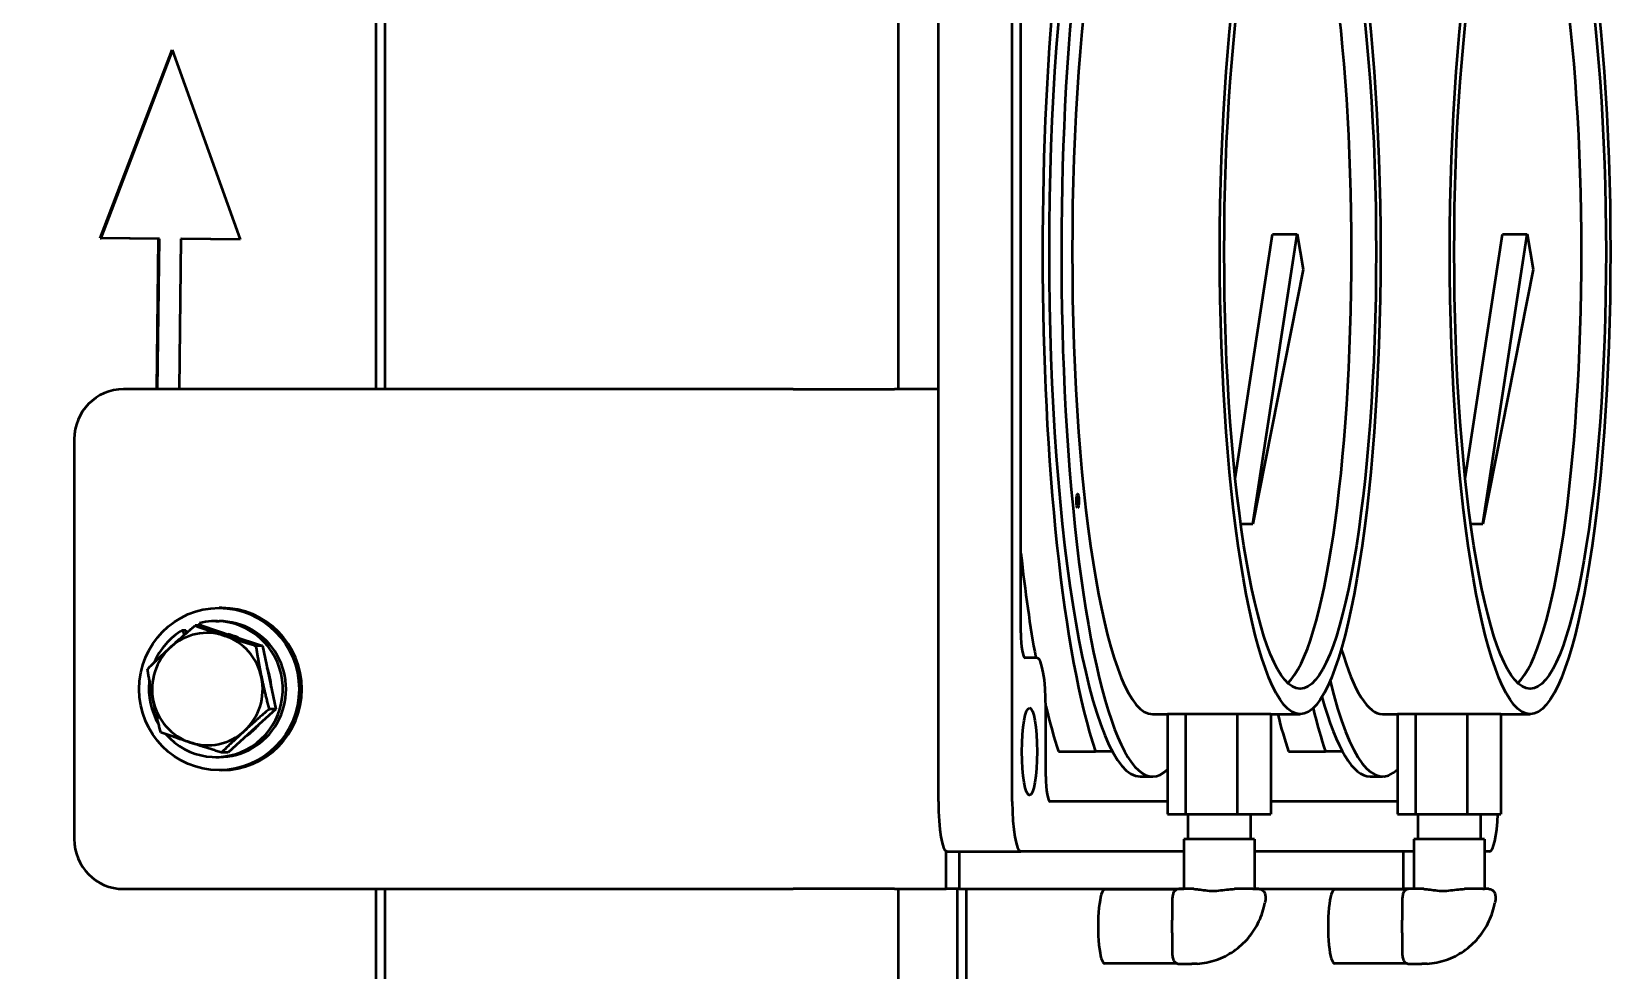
# Model space of a CAD drawing. Header units: inches. Extents: x 15 to 402, y 6 to 258.
# Drawn here: x 213.15 to 221.05, y 106.33 to 111.03 of the extents above; entities that cross this region are included whole.
import ezdxf

# ---------------------------------------------------------------- set-up
doc = ezdxf.new("R2010")
doc.units = ezdxf.units.IN
doc.header["$LTSCALE"] = 12
doc.header["$MEASUREMENT"] = 0
doc.layers.add('Visible (ANSI)', color=7, linetype='Continuous', lineweight=50)

msp = doc.modelspace()

# ---------------------------------------------------------------- linework, layer by layer
at = {"layer": 'Visible (ANSI)'}
for p, q in [((217.68356, 107.17715), (217.68356, 114.67715)), ((218.05286, 107.17715), (218.05286, 114.67715)), ((218.09628, 108.0209), (218.09628, 113.8334)), ((214.87078, 109.23965), (214.87078, 112.61465)), ((214.91419, 112.61465), (214.91419, 109.23965)), ((217.48332, 112.61465), (217.48332, 109.23965)), ((213.49124, 109.99514), (213.85031, 110.9383)), ((213.49558, 109.99514), (213.85241, 110.93242)), ((213.85031, 110.9383), (214.19026, 109.9882)), ((219.16865, 108.79397), (219.3549, 110.0155)), ((219.25698, 108.56587), (219.47801, 110.0155)), ((219.3549, 110.0155), (219.47801, 110.0155)), ((219.47801, 110.0155), (219.5087, 109.83873)), ((220.31906, 108.79397), (220.50531, 110.0155)), ((220.40738, 108.56587), (220.62841, 110.0155)), ((220.50531, 110.0155), (220.62841, 110.0155)), ((220.62841, 110.0155), (220.65911, 109.83873)), ((213.78296, 109.99304), (213.49124, 109.99514)), ((213.49124, 109.99514), (213.49558, 109.99514)), ((213.7873, 109.99304), (213.49558, 109.99514)), ((213.77385, 109.23965), (213.78296, 109.99304)), ((213.77819, 109.23965), (213.7873, 109.99304)), ((213.78296, 109.99304), (213.7873, 109.99304)), ((213.89453, 109.99171), (213.88673, 109.23965)), ((213.89453, 109.99171), (213.89887, 109.99171)), ((214.19026, 109.9882), (213.89453, 109.99171)), ((214.19024, 109.98825), (213.89887, 109.99171)), ((219.5087, 109.83873), (219.25698, 108.56587)), ((220.65911, 109.83873), (220.40738, 108.56587)), ((216.95738, 109.23965), (213.60721, 109.23965)), ((216.95738, 109.23965), (217.46421, 109.23965)), ((217.68356, 109.23965), (217.46421, 109.23965)), ((213.36101, 108.98965), (213.36101, 106.98965)), ((219.19625, 108.56587), (219.25698, 108.56587)), ((220.34665, 108.56587), (220.40738, 108.56587)), ((214.09961, 108.14565), (214.08572, 108.14565)), ((213.99896, 108.0571), (213.96547, 108.0571)), ((213.9929, 108.0571), (213.98798, 108.06945)), ((213.99896, 108.0571), (214.15086, 108.0068)), ((214.0694, 108.07965), (214.08572, 108.07965)), ((213.90216, 108.0342), (213.91849, 108.0342)), ((213.90216, 108.0342), (213.91158, 108.01056)), ((213.9237, 108.02113), (213.91849, 108.0342)), ((214.15086, 108.0068), (214.30276, 107.9565)), ((214.30276, 107.9565), (214.26926, 107.9565)), ((214.30276, 107.9565), (214.3358, 107.79777)), ((218.17767, 107.8959), (218.11799, 107.8959)), ((214.3358, 107.79777), (214.36885, 107.63904)), ((218.22109, 107.30218), (218.22109, 107.6459)), ((214.36885, 107.63904), (214.25, 107.53062)), ((214.36885, 107.63904), (214.33535, 107.63904)), ((218.75475, 107.61461), (218.82998, 107.61461)), ((218.91967, 107.61461), (218.82998, 107.61461)), ((218.82998, 107.61461), (218.82998, 107.11461)), ((219.17791, 107.61461), (218.91967, 107.61461)), ((218.91967, 107.61461), (218.91967, 107.11461)), ((219.34647, 107.61461), (219.17791, 107.61461)), ((219.17791, 107.61461), (219.17791, 107.11461)), ((219.34647, 107.61461), (219.34647, 107.11461)), ((219.34647, 107.61461), (219.49335, 107.61461)), ((219.90516, 107.61461), (219.98038, 107.61461)), ((220.07007, 107.61461), (219.98038, 107.61461)), ((219.98038, 107.61461), (219.98038, 107.11461)), ((220.32832, 107.61461), (220.07007, 107.61461)), ((220.07007, 107.61461), (220.07007, 107.11461)), ((220.49688, 107.61461), (220.32832, 107.61461)), ((220.32832, 107.61461), (220.32832, 107.11461)), ((220.49688, 107.61461), (220.49688, 107.11461)), ((220.49688, 107.61461), (220.64376, 107.61461)), ((214.25, 107.53062), (214.13115, 107.42219)), ((214.13115, 107.42219), (214.09765, 107.42219)), ((218.28478, 107.42718), (218.46943, 107.42718)), ((218.55417, 107.42718), (218.46943, 107.42718)), ((219.43519, 107.42718), (219.61984, 107.42718)), ((219.70458, 107.42718), (219.61984, 107.42718)), ((214.0694, 107.39965), (214.08572, 107.39965)), ((214.09961, 107.33365), (214.08572, 107.33365)), ((218.6932, 107.30211), (218.75475, 107.30211)), ((219.8436, 107.30211), (219.90516, 107.30211)), ((218.82998, 107.17718), (218.24279, 107.17718)), ((219.98038, 107.17718), (219.34647, 107.17718)), ((218.82998, 107.11461), (218.91967, 107.11461)), ((218.91967, 107.11461), (219.17791, 107.11461)), ((218.93124, 107.11461), (218.93124, 106.98961)), ((219.17791, 107.11461), (219.34647, 107.11461)), ((219.24521, 107.11461), (219.24521, 106.98961)), ((219.98038, 107.11461), (220.07007, 107.11461)), ((220.07007, 107.11461), (220.32832, 107.11461)), ((220.08165, 107.11461), (220.08165, 106.98961)), ((220.32832, 107.11461), (220.49688, 107.11461)), ((220.39561, 107.11461), (220.39561, 106.98961)), ((219.26572, 106.98961), (218.91073, 106.98961)), ((218.91073, 106.98961), (218.91073, 106.73961)), ((219.26572, 106.98961), (219.26572, 106.73961)), ((220.41613, 106.98961), (220.06113, 106.98961)), ((220.06113, 106.98961), (220.06113, 106.73961)), ((220.41613, 106.98961), (220.41613, 106.73961)), ((217.72179, 106.73965), (217.72179, 106.92894)), ((217.72697, 106.92715), (218.09628, 106.92715)), ((217.78778, 106.92715), (217.78778, 106.73965)), ((218.91073, 106.92715), (218.09628, 106.92715)), ((220.06113, 106.92715), (219.26572, 106.92715)), ((220.01047, 106.73965), (220.01047, 106.92715)), ((220.44053, 106.92715), (220.41613, 106.92715)), ((213.60721, 106.73965), (216.95738, 106.73965)), ((214.87078, 104.11465), (214.87078, 106.73965)), ((214.91419, 106.73965), (214.91419, 104.11465)), ((217.46421, 106.73965), (216.95738, 106.73965)), ((217.46421, 106.73965), (217.72179, 106.73965)), ((217.48332, 106.73965), (217.48332, 104.11465)), ((217.78778, 106.73965), (217.72179, 106.73965)), ((217.77939, 104.11465), (217.77939, 106.73965)), ((217.78778, 106.73965), (218.91073, 106.73965)), ((217.8228, 106.73965), (217.8228, 104.11465)), ((218.87698, 106.73737), (218.51484, 106.73737)), ((218.9619, 106.73961), (218.88855, 106.73961)), ((219.23634, 106.73961), (219.16429, 106.73961)), ((219.25738, 106.73961), (219.23634, 106.73961)), ((219.28661, 106.73961), (219.26557, 106.73961)), ((219.26572, 106.73965), (220.01047, 106.73965)), ((220.02739, 106.73737), (219.66524, 106.73737)), ((220.06113, 106.73965), (220.01047, 106.73965)), ((220.11231, 106.73961), (220.03896, 106.73961)), ((220.38675, 106.73961), (220.31469, 106.73961)), ((220.40779, 106.73961), (220.38675, 106.73961)), ((220.43702, 106.73961), (220.41598, 106.73961)), ((218.85291, 106.67711), (218.85291, 106.58431)), ((220.00332, 106.67711), (220.00332, 106.58431)), ((218.85291, 106.51992), (218.85291, 106.42711)), ((220.00332, 106.51992), (220.00332, 106.42711)), ((218.87698, 106.36685), (218.51484, 106.36685)), ((218.88855, 106.36461), (218.89787, 106.36461)), ((218.89787, 106.36461), (218.95212, 106.36461)), ((220.02739, 106.36685), (219.66524, 106.36685)), ((220.03896, 106.36461), (220.04828, 106.36461)), ((220.04828, 106.36461), (220.10253, 106.36461))]:
    msp.add_line(p, q, dxfattribs=at)
msp.add_circle((203.73307, 98.36465), 9.5, dxfattribs=at)
for centre, major_axis, ratio, start_param, end_param in [((218.6932, 109.92711), (0, 2.8125), 0.1736482, 5.6776934, 8.9488413), ((218.75475, 109.92711), (0, -2.625), 0.1736482, 2.6486674, 6.4489813), ((218.6932, 109.92711), (0, -2.625), 0.1736482, 3.1415927, 6.2831853), ((218.75475, 109.92711), (0, -2.3125), 0.1736482, 3.1415927, 6.2831853), ((219.37025, 109.92711), (0, -2.18642), 0.1736482, 0.1628354, 2.9787572), ((220.52066, 109.92711), (0, -2.18642), 0.1736482, 0.1628354, 2.9787572), ((213.60721, 108.98965), (0, 0.25), 0.9848078, 0, 1.5707963), ((218.50855, 109.92711), (0, 2.8125), 0.1736482, 2.1366397, 2.3777881), ((214.09961, 107.73965), (0, 0.406), 0.9848078, 3.1415927, 6.2831853), ((214.0694, 107.73965), (0, 0.34), 0.9848078, 2.2961728, 6.5287955), ((214.08572, 107.73965), (0, -0.34), 0.9848078, 0, 3.1415927), ((214.0694, 107.73965), (0, 0.34), 0.9848078, 0.5229689, 1.1683359), ((214.0272, 107.73965), (0, 0.281), 0.9848078, 5.967925, 7.0151225), ((214.0272, 107.73965), (0, 0.281), 0.9848078, 4.9207274, 5.967925), ((214.0694, 107.73965), (0, 0.281), 0.9848078, 5.8692454, 6.0666045), ((218.11799, 108.0209), (0, -0.125), 0.1736482, 4.712389, 6.2831853), ((214.0272, 107.73965), (0, -0.281), 0.9848078, 3.8735298, 4.9207274), ((218.17767, 107.6459), (0, 0.25), 0.1736482, 4.712389, 6.2831853), ((219.90516, 109.92711), (0, -2.3125), 0.1736482, 5.7448005, 6.2831853), ((214.0694, 107.73965), (0, -0.281), 0.9848078, 1.603692, 1.9545775), ((214.0694, 107.73965), (0, 0.34), 0.9848078, 1.4440417, 2.1204001), ((214.0272, 107.73965), (0, 0.281), 0.9848078, 3.8735298, 4.9207274), ((219.90516, 109.92711), (0, -2.625), 0.1736482, 5.6697994, 6.4489813), ((214.0272, 107.73965), (0, -0.281), 0.9848078, 4.9207274, 5.967925), ((218.50855, 109.92711), (0, 2.8125), 0.1736482, 2.5122238, 2.665656), ((219.8436, 109.92711), (0, -2.625), 0.1736482, 5.7246992, 6.2831853), ((219.65895, 109.92711), (0, 2.8125), 0.1736482, 2.5361008, 2.665656), ((219.8436, 109.92711), (0, 2.8125), 0.1736482, 2.517407, 2.665656), ((214.0272, 107.73965), (0, -0.281), 0.9848078, 5.967925, 7.0151225), ((214.0694, 107.73965), (0, -0.281), 0.9848078, 0.5869949, 0.8768795), ((218.24279, 107.30218), (0, -0.125), 0.1736482, 4.712389, 6.2831853), ((217.72697, 107.17715), (0, -0.25), 0.1736482, 4.712389, 6.2831853), ((218.09628, 107.17715), (0, -0.25), 0.1736482, 4.712389, 6.2831853), ((220.44053, 107.17715), (0, -0.25), 0.1736482, 0, 1.3179712), ((213.60721, 106.98965), (0, -0.25), 0.9848078, 4.712389, 6.2831853), ((218.51484, 106.55211), (0, 0.18526), 0.1736482, 0, 3.1415927), ((219.66524, 106.55211), (0, 0.18526), 0.1736482, 0, 3.1415927)]:
    msp.add_ellipse(centre, major_axis=major_axis, ratio=ratio, start_param=start_param, end_param=end_param, dxfattribs=at)
for centre, major_axis, ratio in [((219.49335, 109.92711), (0, 2.3125), 0.1736482), ((220.64376, 109.92711), (0, 2.3125), 0.1736482), ((219.49335, 109.92711), (0, 2.18642), 0.1736482), ((220.64376, 109.92711), (0, 2.18642), 0.1736482), ((218.37993, 108.68092), (0, -0.035), 0.1736482), ((214.08572, 107.73965), (0, 0.406), 0.9848078), ((218.13969, 107.42715), (0, 0.21875), 0.1736482)]:
    msp.add_ellipse(centre, major_axis=major_axis, ratio=ratio, dxfattribs=at)
for points in [[(213.84226, 107.94868), (213.89742, 107.999), (213.96547, 108.0571)], [(213.96547, 108.0571), (214.04251, 108.03015), (214.11301, 108.0068)], [(214.11301, 108.0068), (214.1835, 107.98345), (214.26926, 107.9565)], [(213.72777, 107.84026), (213.7871, 107.89836), (213.84226, 107.94868)], [(214.26926, 107.9565), (214.28261, 107.87143), (214.29795, 107.79777)], [(213.75645, 107.68153), (213.74112, 107.75519), (213.72777, 107.84026)], [(214.29795, 107.79777), (214.31329, 107.7241), (214.33535, 107.63904)], [(213.79386, 107.5228), (213.77179, 107.60786), (213.75645, 107.68153)], [(214.33535, 107.63904), (214.2673, 107.58094), (214.21214, 107.53062)], [(213.9414, 107.4725), (213.8709, 107.49584), (213.79386, 107.5228)], [(214.21214, 107.53062), (214.15699, 107.4803), (214.09765, 107.42219)], [(214.09765, 107.42219), (214.01189, 107.44915), (213.9414, 107.4725)]]:
    msp.add_rational_spline(points, [1, 1.0379548493, 1], degree=2, dxfattribs=at)
for points, knots in [([(218.88855, 106.73961), (218.8852, 106.73961), (218.88186, 106.73904), (218.87575, 106.73705), (218.87307, 106.7356), (218.86816, 106.73223), (218.86622, 106.73031), (218.86263, 106.72614), (218.86138, 106.72407), (218.85884, 106.71935), (218.85801, 106.71705), (218.85612, 106.71119), (218.85544, 106.7079), (218.8543, 106.70098), (218.85388, 106.6974), (218.85326, 106.68993), (218.85306, 106.68606), (218.85293, 106.68046), (218.85291, 106.67879), (218.85291, 106.67711)], [1.5707963, 1.5707963, 1.5707963, 1.5707963, 1.6272509, 1.6272509, 1.6892875, 1.6892875, 1.7691212, 1.7691212, 1.8829297, 1.8829297, 2.0659101, 2.0659101, 2.3800693, 2.3800693, 2.6942286, 2.6942286, 3.0083878, 3.0083878, 3.1415927, 3.1415927, 3.1415927, 3.1415927]), ([(218.9619, 106.73961), (218.96901, 106.73962), (218.97682, 106.73879), (219.00648, 106.73478), (219.03164, 106.73034), (219.0574, 106.73034), (219.08316, 106.73034), (219.11042, 106.73478), (219.14551, 106.73879), (219.15515, 106.73962), (219.16429, 106.73961)], [2.0007518, 2.0007518, 2.0007518, 2.0007518, 2.07967253, 2.07967253, 2.27900016, 2.27900016, 2.27900016, 2.47832779, 2.47832779, 2.55724853, 2.55724853, 2.55724853, 2.55724853]), ([(219.25738, 106.73961), (219.2598, 106.73966), (219.2617, 106.73957), (219.26303, 106.73957), (219.26435, 106.73957), (219.26521, 106.73966), (219.26557, 106.73961)], [1.11851794, 1.11851794, 1.11851794, 1.11851794, 1.17671806, 1.17671806, 1.17671806, 1.23491818, 1.23491818, 1.23491818, 1.23491818]), ([(219.28661, 106.73961), (219.28997, 106.73961), (219.29341, 106.73903), (219.29965, 106.73693), (219.3024, 106.73543), (219.30736, 106.73191), (219.30932, 106.72988), (219.3129, 106.72552), (219.31413, 106.72333), (219.31648, 106.71852), (219.31719, 106.71624), (219.31888, 106.70991), (219.31929, 106.70636), (219.3198, 106.69899), (219.31983, 106.69517), (219.31949, 106.68725), (219.31912, 106.68317), (219.31826, 106.67662), (219.31788, 106.67418), (219.31744, 106.67176)], [0, 0, 0, 0, 0.00465859, 0.00465859, 0.00950926, 0.00950926, 0.01550496, 0.01550496, 0.02386509, 0.02386509, 0.03673161, 0.03673161, 0.06266812, 0.06266812, 0.08860463, 0.08860463, 0.11454114, 0.11454114, 0.12968255, 0.12968255, 0.12968255, 0.12968255]), ([(220.03896, 106.73961), (220.0356, 106.73961), (220.03227, 106.73904), (220.02616, 106.73705), (220.02348, 106.7356), (220.01856, 106.73223), (220.01663, 106.73031), (220.01303, 106.72614), (220.01178, 106.72407), (220.00924, 106.71935), (220.00841, 106.71705), (220.00653, 106.71119), (220.00585, 106.7079), (220.0047, 106.70098), (220.00429, 106.6974), (220.00366, 106.68993), (220.00347, 106.68606), (220.00334, 106.68046), (220.00332, 106.67879), (220.00332, 106.67711)], [1.5707963, 1.5707963, 1.5707963, 1.5707963, 1.6272509, 1.6272509, 1.6892875, 1.6892875, 1.7691212, 1.7691212, 1.8829297, 1.8829297, 2.0659101, 2.0659101, 2.3800693, 2.3800693, 2.6942286, 2.6942286, 3.0083878, 3.0083878, 3.1415927, 3.1415927, 3.1415927, 3.1415927]), ([(220.11231, 106.73961), (220.11941, 106.73962), (220.12723, 106.73879), (220.15689, 106.73478), (220.18205, 106.73034), (220.20781, 106.73034), (220.23357, 106.73034), (220.26083, 106.73478), (220.29592, 106.73879), (220.30555, 106.73962), (220.31469, 106.73961)], [2.0007518, 2.0007518, 2.0007518, 2.0007518, 2.07967253, 2.07967253, 2.27900016, 2.27900016, 2.27900016, 2.47832779, 2.47832779, 2.55724853, 2.55724853, 2.55724853, 2.55724853]), ([(220.40779, 106.73961), (220.4102, 106.73966), (220.41211, 106.73957), (220.41343, 106.73957), (220.41476, 106.73957), (220.41562, 106.73966), (220.41598, 106.73961)], [1.11851794, 1.11851794, 1.11851794, 1.11851794, 1.17671806, 1.17671806, 1.17671806, 1.23491818, 1.23491818, 1.23491818, 1.23491818]), ([(220.43702, 106.73961), (220.44037, 106.73961), (220.44382, 106.73903), (220.45006, 106.73693), (220.45281, 106.73543), (220.45776, 106.73191), (220.45973, 106.72988), (220.46331, 106.72552), (220.46453, 106.72333), (220.46689, 106.71852), (220.4676, 106.71624), (220.46928, 106.70991), (220.4697, 106.70636), (220.47021, 106.69899), (220.47023, 106.69517), (220.4699, 106.68725), (220.46953, 106.68317), (220.46867, 106.67662), (220.46828, 106.67418), (220.46784, 106.67176)], [0, 0, 0, 0, 0.00465859, 0.00465859, 0.00950926, 0.00950926, 0.01550496, 0.01550496, 0.02386509, 0.02386509, 0.03673161, 0.03673161, 0.06266812, 0.06266812, 0.08860463, 0.08860463, 0.11454114, 0.11454114, 0.12968255, 0.12968255, 0.12968255, 0.12968255]), ([(218.9785, 106.36545), (219.01105, 106.36766), (219.04331, 106.37427), (219.10499, 106.39581), (219.1344, 106.41073), (219.18835, 106.44785), (219.21288, 106.47005), (219.25537, 106.52014), (219.27332, 106.54805), (219.30141, 106.60762), (219.31155, 106.6393), (219.31744, 106.67176)], [3.2084134, 3.2084134, 3.2084134, 3.2084134, 3.4727754, 3.4727754, 3.7371375, 3.7371375, 4.0014996, 4.0014996, 4.2658617, 4.2658617, 4.5302237, 4.5302237, 4.5302237, 4.5302237]), ([(220.12891, 106.36545), (220.16146, 106.36766), (220.19372, 106.37427), (220.25539, 106.39581), (220.28481, 106.41073), (220.33876, 106.44785), (220.36329, 106.47005), (220.40577, 106.52014), (220.42372, 106.54805), (220.45182, 106.60762), (220.46195, 106.6393), (220.46784, 106.67176)], [3.2084134, 3.2084134, 3.2084134, 3.2084134, 3.4727754, 3.4727754, 3.7371375, 3.7371375, 4.0014996, 4.0014996, 4.2658617, 4.2658617, 4.5302237, 4.5302237, 4.5302237, 4.5302237]), ([(218.85287, 106.51993), (218.85285, 106.53078), (218.85305, 106.5417), (218.85305, 106.55211), (218.85305, 106.56253), (218.85285, 106.57345), (218.85287, 106.5843)], [1.23428256, 1.23428256, 1.23428256, 1.23428256, 1.31366729, 1.31366729, 1.31366729, 1.39305202, 1.39305202, 1.39305202, 1.39305202]), ([(220.00328, 106.51993), (220.00325, 106.53078), (220.00346, 106.5417), (220.00346, 106.55211), (220.00346, 106.56253), (220.00325, 106.57345), (220.00328, 106.5843)], [1.23428256, 1.23428256, 1.23428256, 1.23428256, 1.31366729, 1.31366729, 1.31366729, 1.39305202, 1.39305202, 1.39305202, 1.39305202]), ([(218.85291, 106.42711), (218.85291, 106.42316), (218.85302, 106.41922), (218.85345, 106.41154), (218.85377, 106.40782), (218.85467, 106.40069), (218.85523, 106.3973), (218.85688, 106.39039), (218.85769, 106.38703), (218.86113, 106.3806), (218.8621, 106.37898), (218.86452, 106.37584), (218.86571, 106.37446), (218.86972, 106.37075), (218.87315, 106.36823), (218.88109, 106.36534), (218.8848, 106.36461), (218.88855, 106.36461)], [3.1415927, 3.1415927, 3.1415927, 3.1415927, 3.4557519, 3.4557519, 3.7699112, 3.7699112, 4.0840704, 4.0840704, 4.3982297, 4.3982297, 4.4905762, 4.4905762, 4.5532068, 4.5532068, 4.6493607, 4.6493607, 4.712389, 4.712389, 4.712389, 4.712389]), ([(220.00332, 106.42711), (220.00332, 106.42316), (220.00342, 106.41922), (220.00386, 106.41154), (220.00418, 106.40782), (220.00508, 106.40069), (220.00564, 106.3973), (220.00729, 106.39039), (220.0081, 106.38703), (220.01154, 106.3806), (220.01251, 106.37898), (220.01492, 106.37584), (220.01612, 106.37446), (220.02013, 106.37075), (220.02356, 106.36823), (220.0315, 106.36534), (220.03521, 106.36461), (220.03896, 106.36461)], [3.1415927, 3.1415927, 3.1415927, 3.1415927, 3.4557519, 3.4557519, 3.7699112, 3.7699112, 4.0840704, 4.0840704, 4.3982297, 4.3982297, 4.4905762, 4.4905762, 4.5532068, 4.5532068, 4.6493607, 4.6493607, 4.712389, 4.712389, 4.712389, 4.712389]), ([(218.9785, 106.36545), (218.97666, 106.36533), (218.97479, 106.36522), (218.97104, 106.36502), (218.96916, 106.36494), (218.96549, 106.36481), (218.96369, 106.36476), (218.96017, 106.36468), (218.95846, 106.36465), (218.95518, 106.36462), (218.9536, 106.36461), (218.95212, 106.36461)], [0, 0, 0, 0, 0.012963359, 0.012963359, 0.025926717, 0.025926717, 0.038890076, 0.038890076, 0.051853435, 0.051853435, 0.064816794, 0.064816794, 0.064816794, 0.064816794]), ([(220.12891, 106.36545), (220.12707, 106.36533), (220.12519, 106.36522), (220.12145, 106.36502), (220.11957, 106.36494), (220.11589, 106.36481), (220.11409, 106.36476), (220.11057, 106.36468), (220.10887, 106.36465), (220.10558, 106.36462), (220.10401, 106.36461), (220.10253, 106.36461)], [0, 0, 0, 0, 0.012963359, 0.012963359, 0.025926717, 0.025926717, 0.038890076, 0.038890076, 0.051853435, 0.051853435, 0.064816794, 0.064816794, 0.064816794, 0.064816794])]:
    msp.add_open_spline(points, degree=3, knots=knots, dxfattribs=at)

doc.saveas('drawing.dxf')
